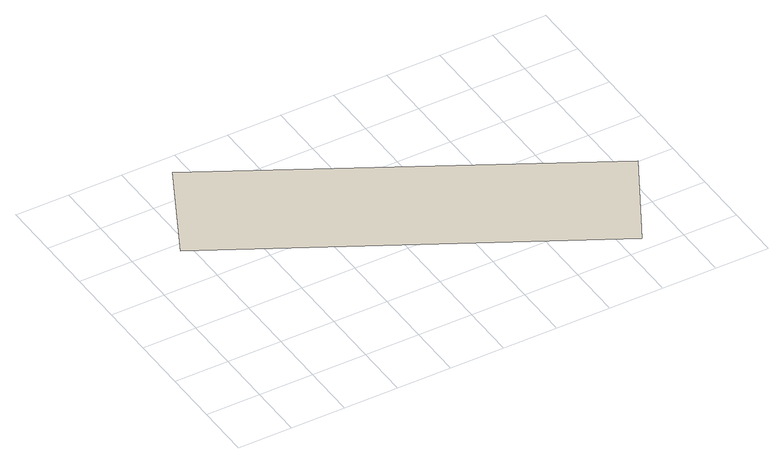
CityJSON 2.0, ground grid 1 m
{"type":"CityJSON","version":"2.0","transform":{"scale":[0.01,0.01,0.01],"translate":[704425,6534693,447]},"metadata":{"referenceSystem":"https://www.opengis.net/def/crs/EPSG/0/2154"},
"CityObjects":{
"building1":{"type":"Building","attributes":{"rf_extrusion_mode":"skip","rf_force_lod11":false,"rf_h_ground":447.17,"rf_h_pc_98p":0,"rf_h_roof_50p":0,"rf_h_roof_70p":0,"rf_h_roof_max":0,"rf_h_roof_min":0,"rf_is_glass_roof":false,"rf_nodata_frac":0.5,"rf_nodata_r":0,"rf_pc_select":"_HIGHEST_YET_INSUFFICIENT_COVERAGE","rf_pc_year":2025,"rf_pointcloud_unusable":true,"rf_pt_density":6.67,"rf_roof_planes":0,"rf_roof_type":"no points","rf_success":true,"rf_t_run":3},"geometry":[{"type":"MultiSurface","lod":"0","boundaries":[[[0,1,2,3]]]}]}
},
"vertices":[
[737,27,17],[835,202,17],[174,564,17],[81,384,17]
]}
